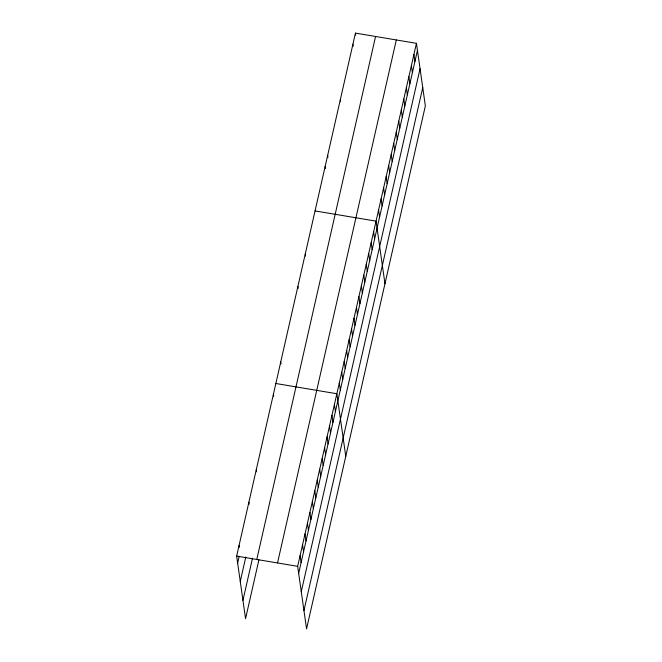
<?xml version="1.0" encoding="UTF-8"?>
<svg xmlns="http://www.w3.org/2000/svg" width="662" height="662" viewBox="0 0 662 662"><rect width="100%" height="100%" fill="white"/><g stroke="black" fill="none" stroke-linecap="round" stroke-linejoin="round"><path stroke-width="0.99" d="M258.916 559.829L245.552 618.664L236.648 556.097L355.436 33.1L416.448 43.336L425.352 105.903L306.564 628.9L297.66 566.333L416.448 43.336M237.65 563.122L239.205 556.262M240.256 581.451L245.825 556.932M242.946 600.335L252.52 558.174M256.782 559.473L375.569 36.476M277.527 562.957L396.315 39.96M298.661 573.358L417.449 50.362M301.268 591.687L420.056 68.691M303.957 610.571L422.745 87.574M315.046 210.921L376.057 221.149L384.961 283.725M275.847 383.505L336.859 393.741L345.763 456.308M236.648 556.097L297.66 566.333M413.924 54.45L414.925 61.475M411.4 65.563L412.401 72.588M408.876 76.676L409.877 83.702M406.352 87.789L407.353 94.815M403.828 98.903L404.83 105.928M401.304 110.016L402.306 117.042M398.781 121.129L399.782 128.155M396.257 132.243L397.258 139.268M393.733 143.356L394.726 150.382M391.209 154.469L392.202 161.495M388.685 165.583L389.678 172.608M386.161 176.696L387.154 183.722M383.629 187.809L384.63 194.835M381.105 198.923L382.106 205.948M355.436 33.1L355.717 35.111M378.581 210.036L379.583 217.062M352.912 44.213L353.194 46.224M373.608 231.94L374.609 238.965M371.159 242.722L372.16 249.748M368.709 253.513L369.71 260.538M366.26 264.303L367.261 271.329M340.285 99.78L340.574 101.791M363.81 275.086L364.812 282.111M361.361 285.876L362.362 292.902M358.912 296.659L359.913 303.684M356.462 307.449L357.463 314.475M354.013 318.232L355.014 325.257M327.665 155.347L327.955 157.357M351.563 329.022L352.565 336.048M325.141 166.468L325.431 168.471M349.114 339.805L350.107 346.83M346.665 350.595L347.658 357.621M344.207 361.378L345.208 368.403M341.757 372.168L342.759 379.194M339.308 382.959L340.309 389.984M334.409 404.532L335.411 411.557M331.96 415.314L332.961 422.339M305.248 254.067L305.53 256.07M329.51 426.105L330.512 433.13M327.061 436.887L328.062 443.912M324.612 447.678L325.613 454.703M297.9 286.423L298.181 288.433M322.162 458.46L323.164 465.485M319.713 469.25L320.714 476.276M317.263 480.033L318.265 487.058M314.814 490.823L315.807 497.849M312.365 501.614L313.358 508.639M309.915 512.396L310.908 519.422M307.458 523.187L308.459 530.212M280.746 361.932L281.036 363.943M305.008 533.969L306.01 540.995M302.559 544.76L303.56 551.785M300.109 555.542L301.111 562.568M273.398 394.295L273.679 396.298M256.244 469.805L256.533 471.807M248.895 502.16L249.185 504.171M239.098 545.306L239.379 547.317"/></g></svg>
